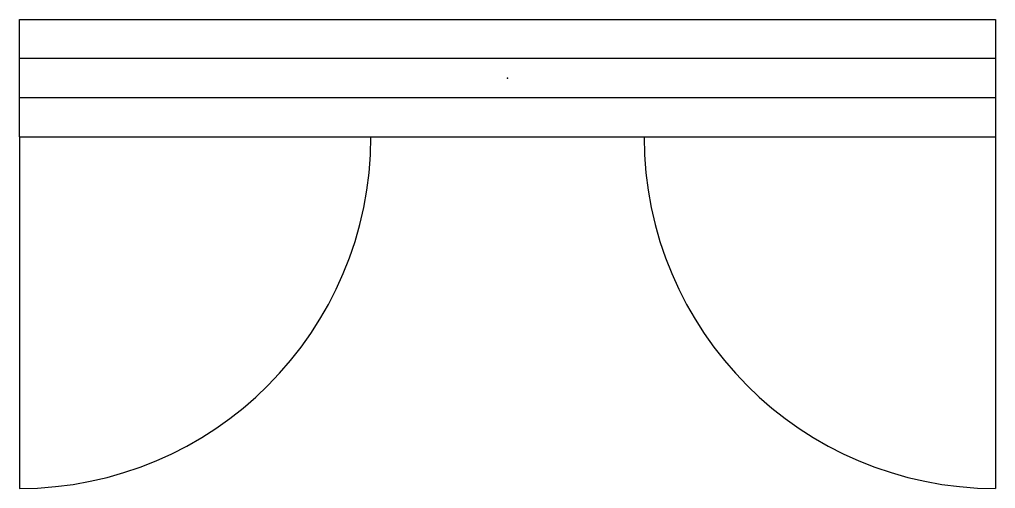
# Model space of a CAD drawing. Extents: x -1250 to 1250, y -1050 to 150.
import ezdxf

# ---------------------------------------------------------------- set-up
doc = ezdxf.new("R2010")
doc.units = 0
doc.header["$LTSCALE"] = 25
doc.layers.add('Sunac_Gridline_Glass', color=134, linetype='Continuous')
doc.layers.add('Sunac_Gridline_Glass_Open', color=134, linetype='Continuous')

msp = doc.modelspace()

# ---------------------------------------------------------------- linework, layer by layer
at = {"ltscale": 10}
msp.add_point((0, 0), dxfattribs=at)
at = {"layer": 'Sunac_Gridline_Glass'}
for p, q in [((-1250, -150), (-1250, 150)), ((-1250, 150), (1250, 150)), ((1250, 150), (1250, -150)), ((1250, 50), (-1250, 50)), ((1250, -50), (-1250, -50)), ((-1250, -150), (1250, -150))]:
    msp.add_line(p, q, dxfattribs=at)
at = {"layer": 'Sunac_Gridline_Glass_Open'}
for p, q in [((-1250, -150), (-1250, -1050)), ((1250, -150), (1250, -1050))]:
    msp.add_line(p, q, dxfattribs=at)
for centre, start, end in [((-1250, -150), 270, 0), ((1250, -150), 180, 270)]:
    msp.add_arc(centre, 900, start, end, dxfattribs=at)

doc.saveas('drawing.dxf')
